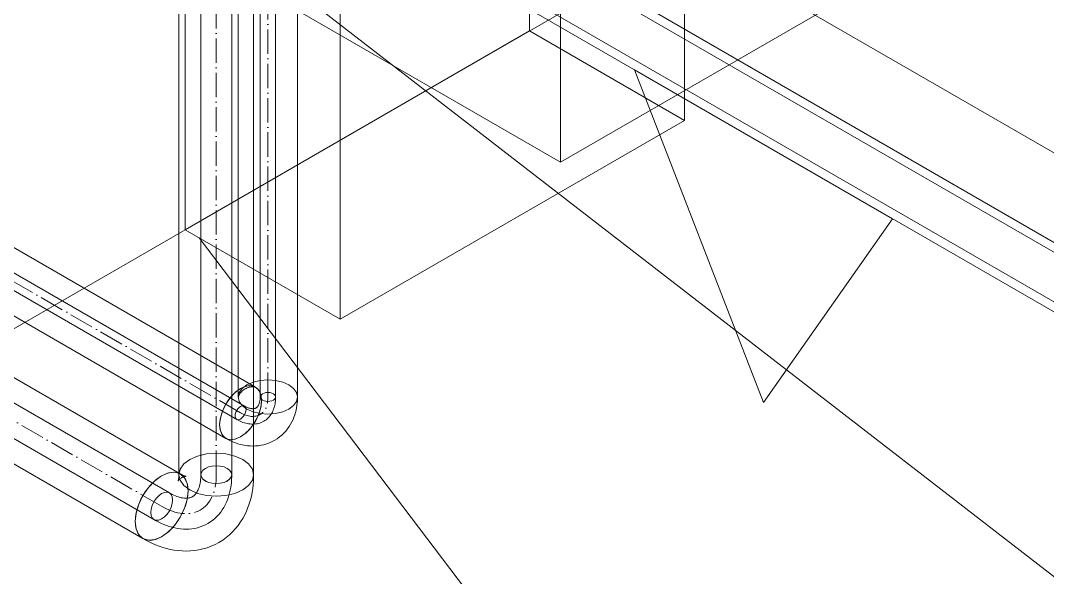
# Model space of a CAD drawing. Header units: millimetres. Extents: x -88595 to 880822, y -1054509 to -148035.
# Drawn here: x 414876.1 to 415298.1, y -321674.6 to -321445.8 of the extents above; entities that cross this region are included whole.
import ezdxf

# ---------------------------------------------------------------- set-up
doc = ezdxf.new("R2010")
doc.units = ezdxf.units.MM
doc.linetypes.add('$12$ADSK_Осевая', pattern=[14, 10, -2, 0, -2])
doc.linetypes.add('$13$ADSK_Осевая', pattern=[14, 10, -2, 0, -2])
for name, color, linetype, lineweight in [('Воздуховоды', 7, 'Continuous', 18), ('Изоляция', 7, 'Continuous', 18), ('Марки', 7, 'Continuous', 20), ('Оборудование', 7, 'Continuous', 18), ('Трубопровод', 7, 'Continuous', 18), ('Трубопроводы', 7, 'Continuous', 18)]:
    doc.layers.add(name, color=color, linetype=linetype, lineweight=lineweight)

# ---------------------------------------------------------------- blocks, each defined once
blk = doc.blocks.new('$0$ADSK_Канальный блок кондиционера1 - AD162MJERAB-3266614-В_ОВ3_3')
at = {"layer": 'Оборудование'}
for p, q in [((-27375.15, 10601.1), (-27375.15, 10805.23)), ((-27311.51, 10564.36), (-27311.51, 10768.49)), ((-27516.57, 10723.58), (-27516.57, 10519.46)), ((-27452.93, 10482.71), (-27452.93, 10686.84)), ((-27313.63, 10636.62), (-27806.48, 10352.07)), ((-27516.57, 10519.46), (-27375.15, 10601.1)), ((-27375.15, 10601.1), (-27311.51, 10564.36)), ((-27311.51, 10564.36), (-27452.93, 10482.71)), ((-27452.93, 10482.71), (-27516.57, 10519.46))]:
    blk.add_line(p, q, dxfattribs=at)
blk = doc.blocks.new('$0$ADSK_МедьПайка_Отвод-гнутая труба - Отвод _гнутая труба_-V92-В_ОВ3_3')
at = {"layer": 'Трубопроводы', "color": 190, "true_color": 0x8000ff}
for points in [[(-25076.22, 9061.43, 0), (-25075.72, 9061.81, 0), (-25075.4, 9062.25, 0), (-25075.29, 9062.72, 0), (-25075.4, 9063.2, 0), (-25075.72, 9063.64, 0), (-25076.22, 9064.02, 0), (-25076.88, 9064.31, 0), (-25077.64, 9064.49, 0), (-25078.47, 9064.56, 0), (-25079.29, 9064.49, 0), (-25080.05, 9064.31, 0), (-25080.71, 9064.02, 0)], [(-25083.34, 9058.21, 0), (-25083.22, 9058.28, 0), (-25083.1, 9058.37, 0), (-25082.98, 9058.47, 0), (-25082.86, 9058.58, 0), (-25082.74, 9058.71, 0), (-25082.63, 9058.85, 0), (-25082.52, 9059.01, 0), (-25082.41, 9059.19, 0), (-25082.3, 9059.39, 0), (-25082.19, 9059.61, 0), (-25082.1, 9059.85, 0), (-25082.01, 9060.1, 0), (-25081.92, 9060.38, 0), (-25081.85, 9060.69, 0), (-25081.78, 9061.01, 0), (-25081.73, 9061.34, 0), (-25081.69, 9061.7, 0), (-25081.66, 9062.08, 0), (-25081.64, 9062.47, 0), (-25081.64, 9062.72, 0)], [(-25080.71, 9064.02, 0), (-25081.22, 9063.64, 0), (-25081.53, 9063.2, 0), (-25081.64, 9062.72, 0), (-25081.53, 9062.25, 0), (-25081.22, 9061.81, 0), (-25080.71, 9061.43, 0), (-25080.05, 9061.14, 0), (-25079.29, 9060.95, 0), (-25078.47, 9060.89, 0), (-25077.64, 9060.95, 0), (-25076.88, 9061.14, 0), (-25076.22, 9061.43, 0)], [(-25080.17, 9052.71, 0), (-25079.67, 9053.02, 0), (-25079.19, 9053.36, 0), (-25078.74, 9053.74, 0), (-25078.32, 9054.14, 0), (-25077.93, 9054.57, 0), (-25077.56, 9055.03, 0), (-25077.22, 9055.5, 0), (-25076.91, 9056, 0), (-25076.63, 9056.52, 0), (-25076.38, 9057.05, 0), (-25076.16, 9057.59, 0), (-25075.96, 9058.15, 0), (-25075.8, 9058.72, 0), (-25075.65, 9059.3, 0), (-25075.53, 9059.88, 0), (-25075.44, 9060.48, 0), (-25075.37, 9061.09, 0), (-25075.32, 9061.7, 0), (-25075.3, 9062.33, 0), (-25075.29, 9062.72, 0)], [(-25089.69, 9053.65, 0), (-25090.27, 9053.4, 0), (-25090.81, 9053.35, 0), (-25091.28, 9053.49, 0), (-25091.64, 9053.82, 0), (-25091.86, 9054.32, 0), (-25091.94, 9054.95, 0), (-25091.86, 9055.66, 0), (-25091.64, 9056.42, 0), (-25091.28, 9057.16, 0), (-25090.81, 9057.84, 0), (-25090.27, 9058.41, 0), (-25089.69, 9058.83, 0)], [(-25089.69, 9058.83, 0), (-25089.11, 9059.08, 0), (-25088.57, 9059.14, 0), (-25088.1, 9058.99, 0), (-25087.75, 9058.66, 0), (-25087.52, 9058.17, 0), (-25087.45, 9057.54, 0), (-25087.52, 9056.82, 0), (-25087.75, 9056.07, 0), (-25088.1, 9055.33, 0), (-25088.57, 9054.65, 0), (-25089.11, 9054.07, 0), (-25089.69, 9053.65, 0)], [(-25083.34, 9058.21, 0), (-25083.47, 9058.14, 0), (-25083.61, 9058.08, 0), (-25083.75, 9058.02, 0), (-25083.91, 9057.98, 0), (-25084.08, 9057.94, 0), (-25084.26, 9057.91, 0), (-25084.45, 9057.89, 0), (-25084.66, 9057.89, 0), (-25084.89, 9057.89, 0), (-25085.13, 9057.91, 0), (-25085.38, 9057.95, 0), (-25085.65, 9058, 0), (-25085.94, 9058.07, 0), (-25086.24, 9058.15, 0), (-25086.54, 9058.26, 0), (-25086.86, 9058.38, 0), (-25087.19, 9058.52, 0), (-25087.53, 9058.68, 0), (-25087.88, 9058.87, 0), (-25088.1, 9058.99, 0)], [(-25080.17, 9052.71, 0), (-25080.68, 9052.43, 0), (-25081.22, 9052.19, 0), (-25081.77, 9051.99, 0), (-25082.33, 9051.83, 0), (-25082.9, 9051.7, 0), (-25083.48, 9051.61, 0), (-25084.06, 9051.56, 0), (-25084.65, 9051.54, 0), (-25085.23, 9051.55, 0), (-25085.81, 9051.6, 0), (-25086.4, 9051.68, 0), (-25086.98, 9051.79, 0), (-25087.56, 9051.93, 0), (-25088.13, 9052.09, 0), (-25088.7, 9052.28, 0), (-25089.26, 9052.5, 0), (-25089.83, 9052.74, 0), (-25090.38, 9053.01, 0), (-25090.93, 9053.3, 0), (-25091.28, 9053.49, 0)]]:
    blk.add_polyline3d(points, dxfattribs=at)
blk = doc.blocks.new('$0$ADSK_МедьПайка_Отвод-гнутая труба - Отвод _гнутая труба_-V93-В_ОВ3_3')
at = {"layer": 'Трубопроводы', "color": 134, "true_color": 0x00a6a6}
for points in [[(-25109.43, 9021.74, 0), (-25109.18, 9021.9, 0), (-25108.94, 9022.07, 0), (-25108.7, 9022.27, 0), (-25108.47, 9022.5, 0), (-25108.23, 9022.75, 0), (-25108.01, 9023.03, 0), (-25107.78, 9023.35, 0), (-25107.56, 9023.71, 0), (-25107.34, 9024.11, 0), (-25107.14, 9024.54, 0), (-25106.94, 9025.02, 0), (-25106.76, 9025.54, 0), (-25106.59, 9026.1, 0), (-25106.44, 9026.7, 0), (-25106.31, 9027.34, 0), (-25106.21, 9028.02, 0), (-25106.12, 9028.73, 0), (-25106.07, 9029.48, 0), (-25106.03, 9030.27, 0), (-25106.03, 9030.78, 0)], [(-25104.17, 9033.37, 0), (-25105.18, 9032.61, 0), (-25105.81, 9031.73, 0), (-25106.03, 9030.78, 0), (-25105.81, 9029.83, 0), (-25105.18, 9028.94, 0), (-25104.17, 9028.19, 0), (-25102.85, 9027.6, 0), (-25101.32, 9027.24, 0), (-25099.68, 9027.11, 0), (-25098.04, 9027.24, 0), (-25096.5, 9027.6, 0), (-25095.19, 9028.19, 0)], [(-25095.19, 9028.19, 0), (-25094.18, 9028.94, 0), (-25093.55, 9029.83, 0), (-25093.33, 9030.78, 0), (-25093.55, 9031.73, 0), (-25094.18, 9032.61, 0), (-25095.19, 9033.37, 0), (-25096.5, 9033.95, 0), (-25098.04, 9034.32, 0), (-25099.68, 9034.44, 0), (-25101.32, 9034.32, 0), (-25102.85, 9033.95, 0), (-25104.17, 9033.37, 0)], [(-25103.08, 9010.74, 0), (-25102.08, 9011.37, 0), (-25101.14, 9012.05, 0), (-25100.24, 9012.8, 0), (-25099.39, 9013.61, 0), (-25098.6, 9014.48, 0), (-25097.87, 9015.39, 0), (-25097.19, 9016.34, 0), (-25096.58, 9017.33, 0), (-25096.02, 9018.36, 0), (-25095.52, 9019.42, 0), (-25095.07, 9020.51, 0), (-25094.68, 9021.63, 0), (-25094.34, 9022.76, 0), (-25094.05, 9023.92, 0), (-25093.81, 9025.1, 0), (-25093.62, 9026.3, 0), (-25093.48, 9027.51, 0), (-25093.39, 9028.74, 0), (-25093.34, 9029.98, 0), (-25093.33, 9030.78, 0)], [(-25122.13, 9012.63, 0), (-25123.29, 9012.14, 0), (-25124.37, 9012.03, 0), (-25125.3, 9012.32, 0), (-25126.02, 9012.98, 0), (-25126.47, 9013.97, 0), (-25126.62, 9015.22, 0), (-25126.47, 9016.65, 0), (-25126.02, 9018.16, 0), (-25125.3, 9019.65, 0), (-25124.37, 9021.01, 0), (-25123.29, 9022.15, 0), (-25122.13, 9023, 0)], [(-25122.13, 9023, 0), (-25120.97, 9023.5, 0), (-25119.88, 9023.6, 0), (-25118.95, 9023.32, 0), (-25118.24, 9022.65, 0), (-25117.79, 9021.66, 0), (-25117.64, 9020.41, 0), (-25117.79, 9018.98, 0), (-25118.24, 9017.47, 0), (-25118.95, 9015.98, 0), (-25119.88, 9014.62, 0), (-25120.97, 9013.48, 0), (-25122.13, 9012.63, 0)], [(-25109.43, 9021.74, 0), (-25109.69, 9021.6, 0), (-25109.96, 9021.48, 0), (-25110.25, 9021.38, 0), (-25110.56, 9021.29, 0), (-25110.9, 9021.21, 0), (-25111.26, 9021.16, 0), (-25111.65, 9021.12, 0), (-25112.07, 9021.11, 0), (-25112.52, 9021.12, 0), (-25113, 9021.16, 0), (-25113.51, 9021.23, 0), (-25114.05, 9021.33, 0), (-25114.62, 9021.46, 0), (-25115.22, 9021.64, 0), (-25115.84, 9021.84, 0), (-25116.48, 9022.09, 0), (-25117.14, 9022.38, 0), (-25117.81, 9022.7, 0), (-25118.51, 9023.06, 0), (-25118.95, 9023.32, 0)], [(-25103.08, 9010.74, 0), (-25104.12, 9010.19, 0), (-25105.19, 9009.72, 0), (-25106.29, 9009.31, 0), (-25107.41, 9008.98, 0), (-25108.55, 9008.73, 0), (-25109.71, 9008.55, 0), (-25110.87, 9008.44, 0), (-25112.04, 9008.41, 0), (-25113.21, 9008.44, 0), (-25114.38, 9008.53, 0), (-25115.54, 9008.69, 0), (-25116.7, 9008.91, 0), (-25117.86, 9009.18, 0), (-25119.01, 9009.51, 0), (-25120.15, 9009.9, 0), (-25121.28, 9010.33, 0), (-25122.4, 9010.82, 0), (-25123.51, 9011.35, 0), (-25124.61, 9011.93, 0), (-25125.3, 9012.32, 0)]]:
    blk.add_polyline3d(points, dxfattribs=at)
blk = doc.blocks.new('$0$ADSK_Решетка вентиляционная жалюзийная_Приточная2 - Решетка приточная_Однорядная-4279700-В_ОВ3_3')
at = {"layer": 'Воздуховоды', "color": 140, "true_color": 0x1bb3e4}
for p, q in [((22699.25, 15385.87), (23123.51, 15140.92)), ((22663.89, 15345.05), (23123.51, 15079.69)), ((23123.51, 15100.1), (22699.25, 15345.05)), ((23123.51, 15104.18), (22706.32, 15345.05)), ((22706.32, 15345.05), (23123.51, 15104.18)), ((23123.51, 15075.6), (22663.89, 15340.97)), ((22706.32, 15340.97), (23123.51, 15100.1)), ((23123.51, 15100.1), (22706.32, 15340.97)), ((23017.45, 15136.84), (22911.38, 15198.08)), ((22911.38, 15198.08), (22964.41, 15061.39)), ((22964.41, 15061.39), (23017.45, 15136.84))]:
    blk.add_line(p, q, dxfattribs=at)

msp = doc.modelspace()

# ---------------------------------------------------------------- linework, layer by layer
at = {"layer": 'Воздуховоды', "color": 140, "true_color": 0x1bb3e4}
for p, q in [((414673.66, -321259.07), (415097.93, -321504.02)), ((415340.46, -321564.03), (414916.2, -321319.08)), ((415097.93, -321504.02), (415097.93, -321381.55)), ((415287.43, -321394.61), (415097.93, -321504.02))]:
    msp.add_line(p, q, dxfattribs=at)
at = {"layer": 'Изоляция', "color": 190, "true_color": 0x8000ff}
for p, q in [((414965.54, -321175.69), (414965.54, -321600.47)), ((414989.89, -321600.47), (414989.89, -321175.69)), ((414972.58, -321596.41), (414831.78, -321515.11)), ((414819.6, -321536.2), (414960.4, -321617.49))]:
    msp.add_line(p, q, dxfattribs=at)
at = {"layer": 'Изоляция', "color": 134, "true_color": 0x00a6a6}
for p, q in [((414941.15, -321233.56), (414941.15, -321632.42)), ((414971.85, -321632.42), (414971.85, -321233.56)), ((414941.73, -321632.08), (414783.87, -321540.94)), ((414768.52, -321567.53), (414926.38, -321658.67))]:
    msp.add_line(p, q, dxfattribs=at)
at = {"layer": 'Изоляция', "color": 190, "true_color": 0x8000ff}
for points in [[(414969.11, -321605.44, 0), (414967.17, -321603.98, 0), (414965.96, -321602.29, 0), (414965.54, -321600.47, 0), (414965.96, -321598.65, 0), (414967.17, -321596.96, 0), (414969.11, -321595.5, 0)], [(414969.11, -321595.5, 0), (414967.17, -321596.96, 0), (414965.96, -321598.65, 0), (414965.54, -321600.47, 0), (414965.96, -321602.29, 0), (414967.17, -321603.98, 0), (414969.11, -321605.44, 0)], [(414969.11, -321595.5, 0), (414971.63, -321594.38, 0), (414974.57, -321593.68, 0), (414977.72, -321593.44, 0), (414980.87, -321593.68, 0), (414983.81, -321594.38, 0), (414986.33, -321595.5, 0)], [(414986.33, -321595.5, 0), (414983.81, -321594.38, 0), (414980.87, -321593.68, 0), (414977.72, -321593.44, 0), (414974.57, -321593.68, 0), (414971.63, -321594.38, 0), (414969.11, -321595.5, 0)], [(414986.33, -321595.5, 0), (414988.26, -321596.96, 0), (414989.48, -321598.65, 0), (414989.89, -321600.47, 0), (414989.48, -321602.29, 0), (414988.26, -321603.98, 0), (414986.33, -321605.44, 0)], [(414986.33, -321605.44, 0), (414988.26, -321603.98, 0), (414989.48, -321602.29, 0), (414989.89, -321600.47, 0), (414989.48, -321598.65, 0), (414988.26, -321596.96, 0), (414986.33, -321595.5, 0)], [(414966.49, -321597.01, 0), (414964.26, -321598.64, 0), (414962.19, -321600.83, 0), (414960.4, -321603.44, 0), (414959.04, -321606.29, 0), (414958.18, -321609.18, 0), (414957.88, -321611.92, 0)], [(414957.88, -321611.92, 0), (414958.1, -321609.58, 0), (414958.74, -321607.11, 0), (414959.76, -321604.64, 0), (414961.13, -321602.28, 0), (414962.76, -321600.15, 0), (414964.58, -321598.36, 0), (414966.49, -321597.01, 0)], [(414968.34, -321597.19, 0), (414967.94, -321597.45, 0), (414967.56, -321597.72, 0), (414967.21, -321598.01, 0), (414966.89, -321598.32, 0), (414966.61, -321598.62, 0), (414966.37, -321598.92, 0), (414966.16, -321599.21, 0), (414966, -321599.48, 0), (414965.86, -321599.73, 0), (414965.75, -321599.96, 0), (414965.67, -321600.15, 0), (414965.62, -321600.31, 0), (414965.58, -321600.44, 0), (414965.55, -321600.54, 0), (414965.54, -321600.6, 0), (414965.54, -321600.63, 0), (414965.54, -321600.63, 0)], [(414966.49, -321597.01, 0), (414968.41, -321596.15, 0), (414970.23, -321595.84, 0), (414971.86, -321596.08, 0), (414973.22, -321596.87, 0), (414974.25, -321598.16, 0), (414974.89, -321599.89, 0), (414975.1, -321601.98, 0)], [(414975.1, -321601.98, 0), (414974.81, -321599.58, 0), (414973.95, -321597.68, 0), (414972.58, -321596.41, 0), (414970.8, -321595.86, 0), (414968.72, -321596.06, 0), (414966.49, -321597.01, 0)], [(414968.34, -321597.19, 0), (414968.76, -321596.97, 0), (414969.19, -321596.78, 0), (414969.62, -321596.62, 0), (414970.04, -321596.5, 0), (414970.44, -321596.41, 0), (414970.83, -321596.35, 0), (414971.18, -321596.32, 0), (414971.5, -321596.31, 0), (414971.78, -321596.31, 0), (414972.03, -321596.33, 0), (414972.24, -321596.36, 0), (414972.41, -321596.39, 0), (414972.54, -321596.42, 0), (414972.63, -321596.45, 0), (414972.69, -321596.47, 0), (414972.72, -321596.48, 0), (414972.72, -321596.48, 0)], [(414972.72, -321596.48, 0), (414972.71, -321596.48, 0), (414972.67, -321596.45, 0), (414972.6, -321596.42, 0), (414972.58, -321596.41, 0)], [(414965.54, -321600.63, 0), (414965.54, -321600.62, 0), (414965.54, -321600.57, 0), (414965.54, -321600.49, 0), (414965.54, -321600.47, 0)], [(414966.49, -321616.89, 0), (414968.72, -321615.27, 0), (414970.8, -321613.07, 0), (414972.58, -321610.47, 0), (414973.95, -321607.62, 0), (414974.81, -321604.72, 0), (414975.1, -321601.98, 0)], [(414975.1, -321601.98, 0), (414974.89, -321604.32, 0), (414974.25, -321606.79, 0), (414973.22, -321609.27, 0), (414971.86, -321611.63, 0), (414970.23, -321613.75, 0), (414968.41, -321615.54, 0), (414966.49, -321616.89, 0)], [(414980.52, -321618.28, 0), (414981.54, -321617.64, 0), (414982.52, -321616.93, 0), (414983.44, -321616.17, 0), (414984.29, -321615.35, 0), (414985.09, -321614.48, 0), (414985.81, -321613.59, 0), (414986.46, -321612.66, 0), (414987.05, -321611.71, 0), (414987.58, -321610.75, 0), (414988.04, -321609.78, 0), (414988.44, -321608.8, 0), (414988.78, -321607.82, 0), (414989.07, -321606.84, 0), (414989.31, -321605.87, 0), (414989.51, -321604.9, 0), (414989.66, -321603.93, 0), (414989.77, -321602.97, 0), (414989.85, -321602.02, 0), (414989.89, -321601.07, 0), (414989.89, -321600.47, 0)], [(414986.33, -321605.44, 0), (414983.81, -321606.56, 0), (414980.87, -321607.26, 0), (414977.72, -321607.5, 0), (414974.57, -321607.26, 0), (414971.63, -321606.56, 0), (414969.11, -321605.44, 0)], [(414969.11, -321605.44, 0), (414971.63, -321606.56, 0), (414974.57, -321607.26, 0), (414977.72, -321607.5, 0), (414980.87, -321607.26, 0), (414983.81, -321606.56, 0), (414986.33, -321605.44, 0)], [(414957.88, -321611.92, 0), (414958.18, -321614.32, 0), (414959.04, -321616.23, 0), (414960.4, -321617.49, 0), (414962.19, -321618.05, 0), (414964.26, -321617.84, 0), (414966.49, -321616.89, 0)], [(414966.49, -321616.89, 0), (414964.58, -321617.75, 0), (414962.76, -321618.06, 0), (414961.12, -321617.82, 0), (414959.76, -321617.03, 0), (414958.74, -321615.74, 0), (414958.1, -321614.01, 0), (414957.88, -321611.92, 0)], [(414980.52, -321618.28, 0), (414979.45, -321618.85, 0), (414978.35, -321619.34, 0), (414977.23, -321619.75, 0), (414976.09, -321620.09, 0), (414974.95, -321620.34, 0), (414973.81, -321620.52, 0), (414972.68, -321620.62, 0), (414971.56, -321620.66, 0), (414970.47, -321620.63, 0), (414969.39, -321620.54, 0), (414968.35, -321620.4, 0), (414967.33, -321620.21, 0), (414966.33, -321619.97, 0), (414965.37, -321619.69, 0), (414964.43, -321619.38, 0), (414963.52, -321619.02, 0), (414962.63, -321618.64, 0), (414961.77, -321618.23, 0), (414960.93, -321617.79, 0), (414960.4, -321617.49, 0)]]:
    msp.add_polyline3d(points, dxfattribs=at)
at = {"layer": 'Изоляция', "color": 134, "true_color": 0x00a6a6}
for points in [[(414945.65, -321626.15, 0), (414948.83, -321624.74, 0), (414952.53, -321623.86, 0), (414956.5, -321623.55, 0), (414960.48, -321623.86, 0), (414964.18, -321624.74, 0), (414967.36, -321626.15, 0)], [(414967.36, -321626.15, 0), (414964.18, -321624.74, 0), (414960.48, -321623.86, 0), (414956.5, -321623.55, 0), (414952.53, -321623.86, 0), (414948.83, -321624.74, 0), (414945.65, -321626.15, 0)], [(414945.65, -321638.68, 0), (414943.21, -321636.85, 0), (414941.68, -321634.71, 0), (414941.15, -321632.42, 0), (414941.68, -321630.12, 0), (414943.21, -321627.98, 0), (414945.65, -321626.15, 0)], [(414945.65, -321626.15, 0), (414943.21, -321627.98, 0), (414941.68, -321630.12, 0), (414941.15, -321632.42, 0), (414941.68, -321634.71, 0), (414943.21, -321636.85, 0), (414945.65, -321638.68, 0)], [(414967.36, -321626.15, 0), (414969.8, -321627.98, 0), (414971.33, -321630.12, 0), (414971.85, -321632.42, 0), (414971.33, -321634.71, 0), (414969.8, -321636.85, 0), (414967.36, -321638.68, 0)], [(414967.36, -321638.68, 0), (414969.8, -321636.85, 0), (414971.33, -321634.71, 0), (414971.85, -321632.42, 0), (414971.33, -321630.12, 0), (414969.8, -321627.98, 0), (414967.36, -321626.15, 0)], [(414934.05, -321632.84, 0), (414931.24, -321634.89, 0), (414928.63, -321637.66, 0), (414926.38, -321640.95, 0), (414924.65, -321644.54, 0), (414923.57, -321648.19, 0), (414923.2, -321651.64, 0)], [(414923.2, -321651.64, 0), (414923.47, -321648.7, 0), (414924.28, -321645.58, 0), (414925.57, -321642.46, 0), (414927.29, -321639.48, 0), (414929.35, -321636.8, 0), (414931.64, -321634.55, 0), (414934.05, -321632.84, 0)], [(414934.05, -321632.84, 0), (414936.47, -321631.76, 0), (414938.76, -321631.37, 0), (414940.82, -321631.67, 0), (414942.54, -321632.66, 0), (414943.83, -321634.29, 0), (414944.64, -321636.48, 0), (414944.91, -321639.11, 0)], [(414944.91, -321639.11, 0), (414944.54, -321636.08, 0), (414943.45, -321633.68, 0), (414941.73, -321632.08, 0), (414939.48, -321631.39, 0), (414936.86, -321631.65, 0), (414934.05, -321632.84, 0)], [(414940.81, -321635.02, 0), (414940.82, -321635, 0), (414940.85, -321634.92, 0), (414940.89, -321634.79, 0), (414940.94, -321634.61, 0), (414940.99, -321634.37, 0), (414941.04, -321634.08, 0), (414941.09, -321633.74, 0), (414941.12, -321633.35, 0), (414941.15, -321632.91, 0), (414941.15, -321632.43, 0), (414941.15, -321632.42, 0)], [(414944.16, -321633.09, 0), (414944.13, -321633.09, 0), (414944.05, -321633.07, 0), (414943.92, -321633.04, 0), (414943.74, -321632.99, 0), (414943.5, -321632.92, 0), (414943.23, -321632.82, 0), (414942.91, -321632.69, 0), (414942.55, -321632.52, 0), (414942.16, -321632.32, 0), (414941.74, -321632.09, 0), (414941.73, -321632.08, 0)], [(414942.25, -321633.66, 0), (414942.54, -321633.5, 0), (414942.84, -321633.37, 0), (414943.12, -321633.27, 0), (414943.38, -321633.19, 0), (414943.62, -321633.14, 0), (414943.82, -321633.11, 0), (414943.98, -321633.09, 0), (414944.09, -321633.09, 0), (414944.15, -321633.09, 0), (414944.16, -321633.09, 0)], [(414957.6, -321660.24, 0), (414959.13, -321659.29, 0), (414960.58, -321658.24, 0), (414961.95, -321657.1, 0), (414963.23, -321655.88, 0), (414964.41, -321654.58, 0), (414965.5, -321653.23, 0), (414966.49, -321651.82, 0), (414967.39, -321650.38, 0), (414968.19, -321648.9, 0), (414968.9, -321647.4, 0), (414969.53, -321645.88, 0), (414970.07, -321644.34, 0), (414970.53, -321642.8, 0), (414970.91, -321641.24, 0), (414971.23, -321639.68, 0), (414971.48, -321638.12, 0), (414971.66, -321636.55, 0), (414971.78, -321634.98, 0), (414971.84, -321633.41, 0), (414971.85, -321632.42, 0)], [(414942.25, -321633.66, 0), (414941.97, -321633.83, 0), (414941.72, -321634.02, 0), (414941.48, -321634.21, 0), (414941.28, -321634.4, 0), (414941.12, -321634.58, 0), (414940.99, -321634.74, 0), (414940.9, -321634.87, 0), (414940.84, -321634.96, 0), (414940.81, -321635.01, 0), (414940.81, -321635.02, 0)], [(414934.05, -321657.91, 0), (414936.86, -321655.86, 0), (414939.48, -321653.1, 0), (414941.73, -321649.81, 0), (414943.45, -321646.22, 0), (414944.54, -321642.57, 0), (414944.91, -321639.11, 0)], [(414944.91, -321639.11, 0), (414944.64, -321642.06, 0), (414943.83, -321645.17, 0), (414942.54, -321648.29, 0), (414940.82, -321651.27, 0), (414938.76, -321653.95, 0), (414936.47, -321656.2, 0), (414934.05, -321657.91, 0)], [(414967.36, -321638.68, 0), (414964.18, -321640.09, 0), (414960.48, -321640.98, 0), (414956.5, -321641.28, 0), (414952.53, -321640.98, 0), (414948.83, -321640.09, 0), (414945.65, -321638.68, 0)], [(414945.65, -321638.68, 0), (414948.83, -321640.09, 0), (414952.53, -321640.98, 0), (414956.5, -321641.28, 0), (414960.48, -321640.98, 0), (414964.18, -321640.09, 0), (414967.36, -321638.68, 0)], [(414923.2, -321651.64, 0), (414923.57, -321654.67, 0), (414924.65, -321657.07, 0), (414926.38, -321658.67, 0), (414928.63, -321659.36, 0), (414931.24, -321659.11, 0), (414934.05, -321657.91, 0)], [(414934.05, -321657.91, 0), (414931.64, -321658.99, 0), (414929.34, -321659.39, 0), (414927.28, -321659.08, 0), (414925.57, -321658.09, 0), (414924.27, -321656.46, 0), (414923.47, -321654.27, 0), (414923.2, -321651.64, 0)], [(414957.6, -321660.24, 0), (414956.02, -321661.09, 0), (414954.38, -321661.82, 0), (414952.71, -321662.43, 0), (414951.01, -321662.93, 0), (414949.3, -321663.31, 0), (414947.58, -321663.58, 0), (414945.87, -321663.73, 0), (414944.17, -321663.79, 0), (414942.49, -321663.74, 0), (414940.83, -321663.61, 0), (414939.2, -321663.39, 0), (414937.6, -321663.09, 0), (414936.03, -321662.71, 0), (414934.49, -321662.27, 0), (414932.98, -321661.76, 0), (414931.5, -321661.19, 0), (414930.06, -321660.57, 0), (414928.64, -321659.89, 0), (414927.25, -321659.16, 0), (414926.38, -321658.67, 0)]]:
    msp.add_polyline3d(points, dxfattribs=at)
at = {"layer": 'Марки'}
for p, q in [((414983.09, -321428.66), (415403.27, -321753.6)), ((414949.47, -321535.11), (415403.27, -322133.15))]:
    msp.add_line(p, q, dxfattribs=at)
at = {"layer": 'Трубопровод', "color": 190, "true_color": 0x8000ff}
for p, q in [((414974.54, -321175.69), (414974.54, -321600.47)), ((414980.89, -321600.47), (414980.89, -321175.69)), ((414968.08, -321604.2), (414827.28, -321522.91)), ((414824.1, -321528.41), (414964.9, -321609.7))]:
    msp.add_line(p, q, dxfattribs=at)
at = {"layer": 'Трубопровод', "color": 190, "linetype": '$12$ADSK_Осевая', "true_color": 0x8000ff}
for p, q in [((414977.72, -321600.47), (414977.72, -321175.69)), ((414977.72, -321600.47), (414977.72, -321175.69)), ((414966.49, -321606.95), (414825.69, -321525.66)), ((414966.49, -321606.95), (414825.69, -321525.66))]:
    msp.add_line(p, q, dxfattribs=at)
at = {"layer": 'Трубопровод', "color": 134, "true_color": 0x00a6a6}
for p, q in [((414950.15, -321233.56), (414950.15, -321632.42)), ((414962.85, -321632.42), (414962.85, -321233.56)), ((414937.23, -321639.88), (414779.37, -321548.74)), ((414773.02, -321559.74), (414930.88, -321650.88))]:
    msp.add_line(p, q, dxfattribs=at)
at = {"layer": 'Трубопровод', "color": 134, "linetype": '$12$ADSK_Осевая', "true_color": 0x00a6a6}
for p, q in [((414956.5, -321632.42), (414956.5, -321233.56)), ((414956.5, -321632.42), (414956.5, -321233.56)), ((414934.05, -321645.38), (414776.19, -321554.24)), ((414934.05, -321645.38), (414776.19, -321554.24))]:
    msp.add_line(p, q, dxfattribs=at)
at = {"layer": 'Трубопровод', "color": 190, "true_color": 0x8000ff}
for points in [[(414975.47, -321601.77, 0), (414974.97, -321601.39, 0), (414974.65, -321600.94, 0), (414974.54, -321600.47, 0), (414974.65, -321600, 0), (414974.97, -321599.55, 0), (414975.47, -321599.17, 0)], [(414975.47, -321599.17, 0), (414976.13, -321598.88, 0), (414976.9, -321598.7, 0), (414977.72, -321598.64, 0), (414978.54, -321598.7, 0), (414979.31, -321598.88, 0), (414979.96, -321599.17, 0)], [(414979.96, -321599.17, 0), (414980.47, -321599.55, 0), (414980.78, -321600, 0), (414980.89, -321600.47, 0), (414980.78, -321600.94, 0), (414980.47, -321601.39, 0), (414979.96, -321601.77, 0)], [(414979.96, -321601.77, 0), (414979.31, -321602.06, 0), (414978.54, -321602.24, 0), (414977.72, -321602.3, 0), (414976.9, -321602.24, 0), (414976.13, -321602.06, 0), (414975.47, -321601.77, 0)], [(414966.49, -321604.36, 0), (414965.91, -321604.78, 0), (414965.37, -321605.35, 0), (414964.9, -321606.03, 0), (414964.55, -321606.78, 0), (414964.32, -321607.53, 0), (414964.25, -321608.25, 0)], [(414968.74, -321605.65, 0), (414968.66, -321605.03, 0), (414968.44, -321604.53, 0), (414968.08, -321604.2, 0), (414967.61, -321604.06, 0), (414967.07, -321604.11, 0), (414966.49, -321604.36, 0)], [(414966.49, -321609.54, 0), (414967.07, -321609.12, 0), (414967.61, -321608.55, 0), (414968.08, -321607.87, 0), (414968.44, -321607.12, 0), (414968.66, -321606.37, 0), (414968.74, -321605.65, 0)], [(414964.25, -321608.25, 0), (414964.32, -321608.87, 0), (414964.55, -321609.37, 0), (414964.9, -321609.7, 0), (414965.37, -321609.84, 0), (414965.91, -321609.79, 0), (414966.49, -321609.54, 0)]]:
    msp.add_polyline3d(points, dxfattribs=at)
at = {"layer": 'Трубопровод', "color": 134, "true_color": 0x00a6a6}
for points in [[(414952.01, -321629.82, 0), (414953.33, -321629.24, 0), (414954.86, -321628.87, 0), (414956.5, -321628.75, 0), (414958.15, -321628.87, 0), (414959.68, -321629.24, 0), (414960.99, -321629.82, 0)], [(414952.01, -321635.01, 0), (414951.01, -321634.25, 0), (414950.37, -321633.36, 0), (414950.15, -321632.42, 0), (414950.37, -321631.47, 0), (414951.01, -321630.58, 0), (414952.01, -321629.82, 0)], [(414960.99, -321629.82, 0), (414962, -321630.58, 0), (414962.64, -321631.47, 0), (414962.85, -321632.42, 0), (414962.64, -321633.36, 0), (414962, -321634.25, 0), (414960.99, -321635.01, 0)], [(414960.99, -321635.01, 0), (414959.68, -321635.59, 0), (414958.15, -321635.96, 0), (414956.5, -321636.08, 0), (414954.86, -321635.96, 0), (414953.33, -321635.59, 0), (414952.01, -321635.01, 0)], [(414934.05, -321640.19, 0), (414932.89, -321641.04, 0), (414931.81, -321642.18, 0), (414930.88, -321643.54, 0), (414930.17, -321645.03, 0), (414929.72, -321646.54, 0), (414929.56, -321647.97, 0)], [(414938.54, -321642.78, 0), (414938.39, -321641.53, 0), (414937.94, -321640.54, 0), (414937.23, -321639.88, 0), (414936.3, -321639.59, 0), (414935.22, -321639.7, 0), (414934.05, -321640.19, 0)], [(414934.05, -321650.56, 0), (414935.22, -321649.71, 0), (414936.3, -321648.57, 0), (414937.23, -321647.21, 0), (414937.94, -321645.72, 0), (414938.39, -321644.22, 0), (414938.54, -321642.78, 0)], [(414929.56, -321647.97, 0), (414929.72, -321649.22, 0), (414930.17, -321650.21, 0), (414930.88, -321650.88, 0), (414931.81, -321651.16, 0), (414932.89, -321651.06, 0), (414934.05, -321650.56, 0)]]:
    msp.add_polyline3d(points, dxfattribs=at)
at = {"layer": 'Трубопроводы', "color": 190, "linetype": '$13$ADSK_Осевая', "true_color": 0x8000ff}
msp.add_ellipse((414966.49, -321593.99), major_axis=(-7.94, 13.75), ratio=0.57735, start_param=2.356194, end_param=3.926991, dxfattribs=at)
at = {"layer": 'Трубопроводы', "color": 134, "linetype": '$13$ADSK_Осевая', "true_color": 0x00a6a6}
msp.add_ellipse((414934.05, -321619.45), major_axis=(-15.88, 27.5), ratio=0.57735, start_param=2.356194, end_param=3.926991, dxfattribs=at)

# ---------------------------------------------------------------- block references
at = {"layer": 'Воздуховоды', "color": 140, "true_color": 0x1bb3e4}
msp.add_blockref('$0$ADSK_Решетка вентиляционная жалюзийная_Приточная2 - Решетка приточная_Однорядная-4279700-В_ОВ3_3', (392216.95, -336664.13), dxfattribs=at)
at = {"layer": 'Оборудование'}
msp.add_blockref('$0$ADSK_Канальный блок кондиционера1 - AD162MJERAB-3266614-В_ОВ3_3', (442460.35, -332051.24), dxfattribs=at)
at = {"layer": 'Трубопроводы', "color": 190, "true_color": 0x8000ff}
msp.add_blockref('$0$ADSK_МедьПайка_Отвод-гнутая труба - Отвод _гнутая труба_-V92-В_ОВ3_3', (440056.18, -330663.19), dxfattribs=at)
at = {"layer": 'Трубопроводы', "color": 134, "true_color": 0x00a6a6}
msp.add_blockref('$0$ADSK_МедьПайка_Отвод-гнутая труба - Отвод _гнутая труба_-V93-В_ОВ3_3', (440056.18, -330663.19), dxfattribs=at)

doc.saveas('drawing.dxf')
